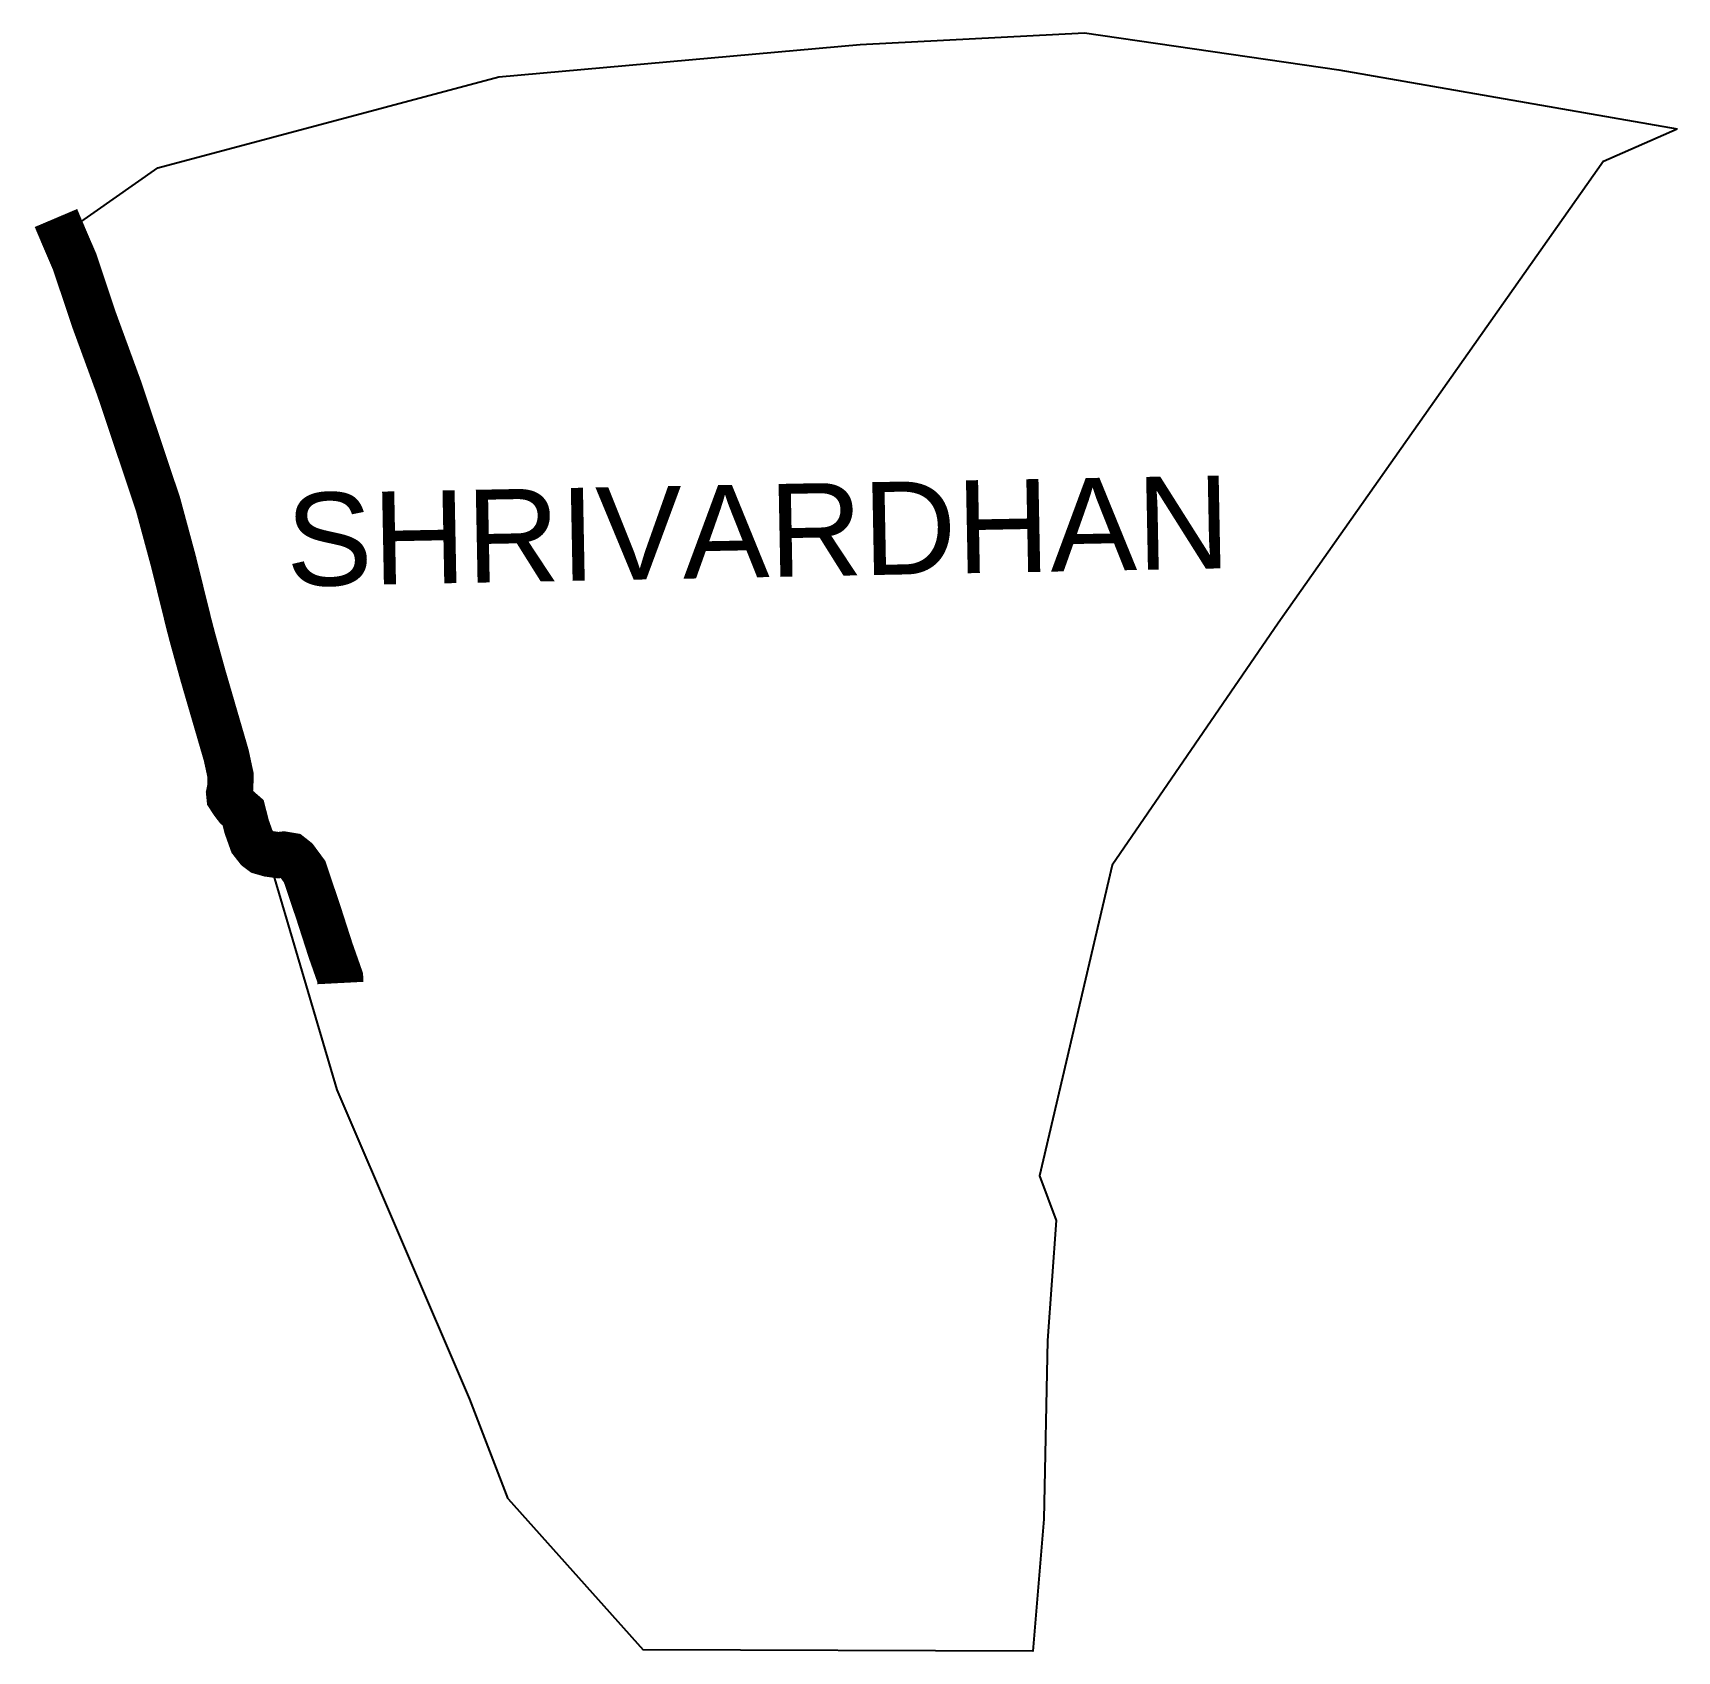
# Model space of a CAD drawing. Header units: metres. Extents: x 289294 to 291077, y 1994867 to 1996622.
import ezdxf

# ---------------------------------------------------------------- set-up
doc = ezdxf.new("R2010")
doc.units = ezdxf.units.M
doc.header["$MEASUREMENT"] = 0
for name, color, linetype in [('ARTIFICIALLY PROTECTED', 10, 'Continuous'), ('village', 3, 'Continuous'), ('VILLAGE NAME', 250, 'Continuous')]:
    doc.layers.add(name, color=color, linetype=linetype)
doc.styles.get("Standard").update_dxf_attribs({"font": 'simplex.shx'})

msp = doc.modelspace()

# ---------------------------------------------------------------- linework, layer by layer
at = {"color": 3, "flags": 128}
for points in [[(290997, 1996483), (291076.9, 1996518)], [(289809.1, 1995032.2), (289955.5, 1994868.2)]]:
    msp.add_lwpolyline(points, dxfattribs=at)
at = {"layer": 'ARTIFICIALLY PROTECTED', "const_width": 50, "flags": 128}
msp.add_lwpolyline([(289318.6, 1996421.4), (289329.6, 1996395.5), (289338.9, 1996373.9), (289359.6, 1996311.9), (289387.3, 1996236.3), (289429.2, 1996111.3), (289446.3, 1996048), (289463, 1995980.4), (289466.7, 1995966.2), (289478.1, 1995925.1), (289503.3, 1995838.6), (289507.9, 1995817.3), (289507.9, 1995809.6), (289507.6, 1995803.2), (289506.4, 1995797.5), (289506.8, 1995793.5), (289510.3, 1995788.1), (289514.8, 1995782.2), (289521.6, 1995776.3), (289525.6, 1995760.8), (289531.2, 1995745.1), (289537.2, 1995737.4), (289541.7, 1995734), (289549.7, 1995731.7), (289559.7, 1995730.3), (289565.5, 1995731), (289573.3, 1995729.7), (289578.7, 1995725.4), (289588.3, 1995712.4), (289603.4, 1995667.6), (289616.5, 1995626.9), (289626.9, 1995597.4), (289627.2, 1995591.6)], dxfattribs=at)
at = {"layer": 'village', "color": 3}
for points in [[(289429.1, 1996475.9, 0), (289799, 1996574.4, 0), (290190.7, 1996609.5, 0), (290434.2, 1996622.2, 0), (290710, 1996582.2, 0), (291076.9, 1996518, 0)], [(290997, 1996483, 0), (290644.2, 1995981.8, 0), (290464.3, 1995719.6, 0), (290385.2, 1995382.6, 0), (290403.3, 1995334.2, 0), (290393.9, 1995203.8, 0), (290390.2, 1995010.2, 0), (290378.2, 1994866.9, 0), (289955.5, 1994868.2, 0)], [(289809.1, 1995032.2, 0), (289767.5, 1995140.1, 0), (289623.5, 1995475.6, 0), (289471.6, 1995990.5, 0), (289336, 1996410.4, 0), (289429.1, 1996475.9, 0)]]:
    msp.add_polyline3d(points, dxfattribs=at)

# ---------------------------------------------------------------- texts
at = {"layer": 'VILLAGE NAME', "insert": (289567, 1996122.6), "char_height": 100.748, "attachment_point": 1, "rotation": 1.1028}
msp.add_mtext_dynamic_manual_height_columns('{\\fArial|b0|i0|c0|p34;SHRIVARDHAN }', width=1068.399, gutter_width=543.7, heights=[112.5], dxfattribs=at)

doc.saveas('drawing.dxf')
